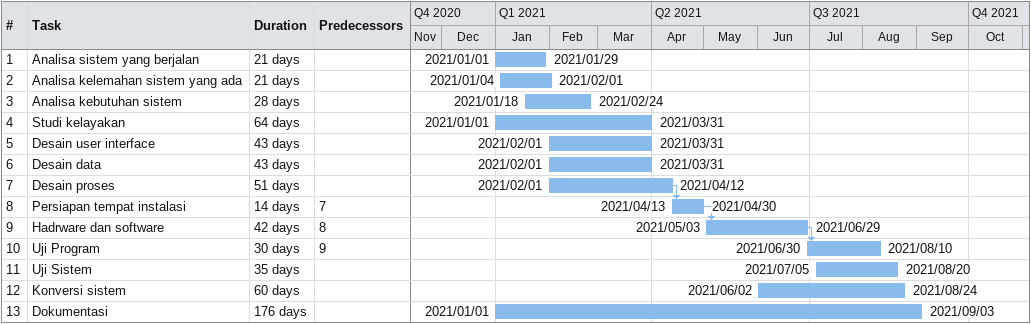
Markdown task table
| ID | Task | Duration | Start | Finish | Predecessors |
|---|---|---|---|---|---|
| 1 | Analisa sistem yang berjalan | 21d | 2021-01-01 | 2021-01-29 |  |
| 2 | Analisa kelemahan sistem yang ada | 21d | 2021-01-04 | 2021-02-01 |  |
| 3 | Analisa kebutuhan sistem | 28d | 2021-01-18 | 2021-02-24 |  |
| 4 | Studi kelayakan | 64d | 2021-01-01 | 2021-03-31 |  |
| 5 | Desain user interface | 43d | 2021-02-01 | 2021-03-31 |  |
| 6 | Desain data | 43d | 2021-02-01 | 2021-03-31 |  |
| 7 | Desain proses | 51d | 2021-02-01 | 2021-04-12 |  |
| 8 | Persiapan tempat instalasi | 14d | 2021-04-13 | 2021-04-30 | 7 |
| 9 | Hadrware dan software | 42d | 2021-05-03 | 2021-06-29 | 8 |
| 10 | Uji Program | 30d | 2021-06-30 | 2021-08-10 | 9 |
| 11 | Uji Sistem | 35d | 2021-07-05 | 2021-08-20 |  |
| 12 | Konversi sistem | 60d | 2021-06-02 | 2021-08-24 |  |
| 13 | Dokumentasi | 176d | 2021-01-01 | 2021-09-03 |  |
